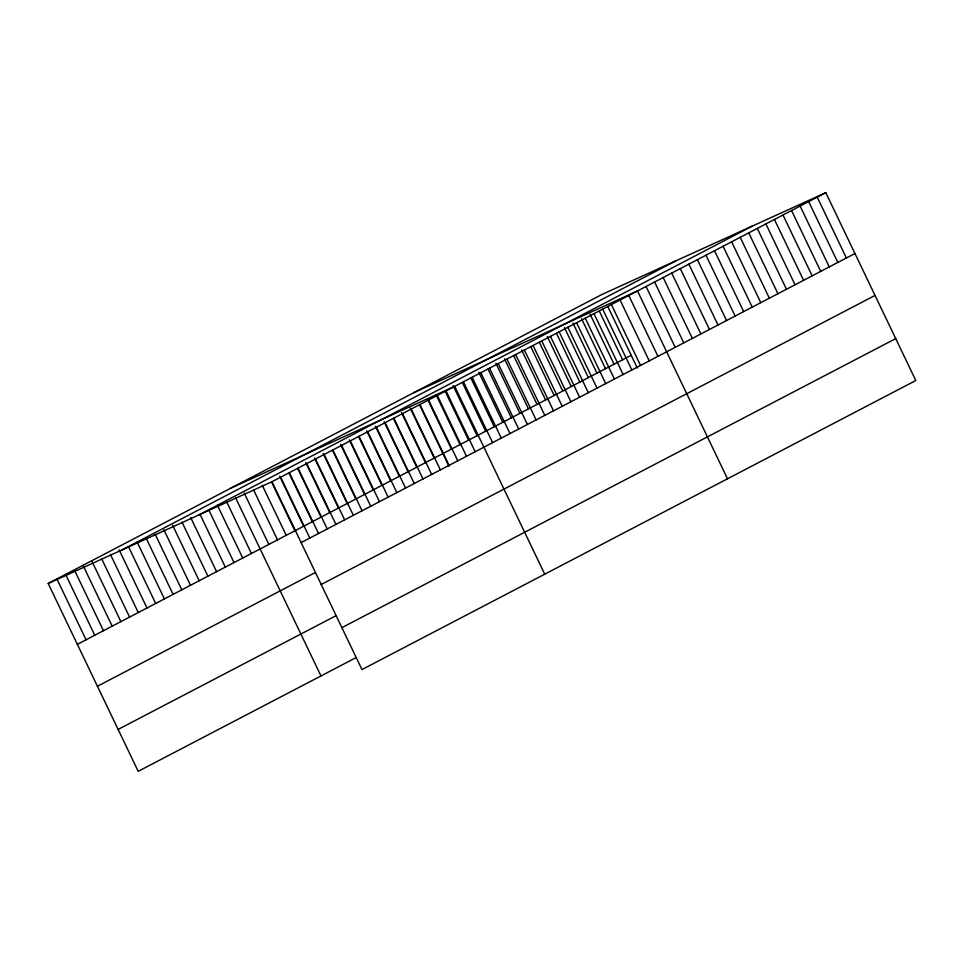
<?xml version="1.0" encoding="UTF-8"?>
<svg xmlns="http://www.w3.org/2000/svg" width="964" height="964" viewBox="0 0 964 964"><rect width="100%" height="100%" fill="white"/><g stroke="black" fill="none" stroke-linecap="round" stroke-linejoin="round"><path stroke-width="1.45" d="M355.776 657.773L138.201 771.333L48.2 583.485L602.03 294.43L825.799 192.667L915.8 380.515L361.97 669.57L271.969 481.723L825.799 192.667M122.042 549.902L675.872 260.846M198.126 515.306L751.956 226.251M77.361 644.338L631.191 355.282M301.117 542.575L854.948 253.52M97.436 686.248L315.011 572.688M321.205 584.485L875.035 295.43M118.126 729.423L335.701 615.863M341.883 627.66L895.725 338.605M413.725 392.709L637.493 290.947L727.495 478.795M230.962 488.097L454.731 386.335L544.732 574.183M48.2 583.485L271.969 481.723M817.243 197.138L846.392 257.99M808.676 201.609L837.837 262.461M800.12 206.067L829.269 266.92M791.565 210.538L820.713 271.39M782.997 215.008L812.158 275.861M774.441 219.467L803.602 280.319M765.886 223.937L795.035 284.79M757.318 228.408L786.479 289.26M748.763 232.878L777.924 293.731M740.207 237.337L769.356 298.189M731.64 241.807L760.801 302.66M723.084 246.278L752.245 307.13M714.529 250.748L743.678 311.589M705.973 255.207L735.122 316.059M697.406 259.678L726.567 320.53M688.85 264.148L717.999 325.001M680.295 268.607L709.444 329.459M671.727 273.077L700.888 333.93M663.172 277.548L692.333 338.4M654.616 282.018L683.765 342.871M646.049 286.477L675.21 347.329M628.793 295.49L657.942 356.343M620.093 300.033L649.242 360.885M611.381 304.576L640.542 365.428M607.862 306.6L637.276 367.971M602.681 309.119L631.842 369.971M599.307 311.059L622.624 359.741M593.981 313.662L623.13 374.514M590.101 314.18L614.068 364.211M585.281 318.204L614.429 379.057M581.533 318.65L605.513 368.682M576.568 322.747L605.729 383.6M572.978 323.109L596.945 373.14M567.868 327.29L597.029 388.143M564.422 327.579L588.389 377.611M559.168 331.833L588.317 392.685M556.505 333.399L579.834 382.081M550.468 336.376L579.617 397.228M547.299 336.508L571.278 386.552M541.756 340.919L570.917 401.759M539.394 342.328L562.711 391.01M533.056 345.449L562.217 406.302M530.827 346.799L554.155 395.481M524.356 349.992L553.505 410.845M521.62 349.92L545.6 399.952M515.656 354.535L544.805 415.388M513.716 355.74L537.032 404.422M506.944 359.078L536.105 419.93M504.509 358.849L528.477 408.881M498.243 363.621L527.404 424.473M495.942 363.32L519.921 413.351M489.543 368.164L518.692 429.016M488.037 369.14L511.354 417.822M480.843 372.707L509.992 433.559M478.831 372.249L502.798 422.28M472.131 377.249L501.292 438.102M470.914 378.069L494.243 426.751M463.431 381.792L492.592 442.645M462.358 382.539L485.675 431.221M453.152 385.648L477.12 435.692M446.031 390.878L475.18 451.73M445.235 391.468L468.564 440.15M437.319 395.421L466.48 456.273M436.029 394.589L460.009 444.621M428.618 399.964L457.779 460.816M427.474 399.06L451.441 449.091M419.918 404.506L449.067 465.359M419.557 404.868L448.971 466.251M411.218 409.049L440.367 469.902M410.206 408.061L434.186 458.093M402.506 413.592L431.667 474.445M401.506 412.604L425.473 462.636M393.806 418.135L422.967 478.988M393.457 418.497L416.773 467.178M385.106 422.678L414.255 483.53M384.106 421.69L408.073 471.721M376.406 427.221L405.555 488.073M375.394 426.233L399.373 476.264M367.694 431.764L396.855 492.616M366.694 430.775L390.661 480.807M358.994 436.306L388.155 497.159M358.644 436.668L381.961 485.35M350.293 440.849L379.442 501.702M349.293 439.861L373.261 489.893M341.593 445.38L370.742 506.233M340.581 444.404L364.561 494.436M332.881 449.923L362.042 510.775M332.532 450.296L355.849 498.978M324.181 454.466L353.342 515.318M323.181 453.49L347.148 503.521M315.481 459.009L344.63 519.861M314.481 458.033L338.448 508.064M306.781 463.551L335.93 524.404M305.769 462.575L329.748 512.607M298.069 468.094L327.23 528.947M297.719 468.468L321.036 517.15M289.369 472.637L318.53 533.49M289.019 473.011L312.336 521.693M280.669 477.18L309.818 538.033M279.668 476.204L303.636 526.236M271.607 482.096L294.936 530.778M262.256 485.278L286.224 535.321M253.556 489.82L277.524 539.864M244.205 493.014L268.823 544.407M235.505 497.557L320.964 675.945M226.793 502.099L251.411 553.481M217.442 505.293L242.711 558.023M208.742 509.836L234.011 562.566M200.042 514.378L225.311 567.109M190.691 517.56L216.599 571.652M181.991 522.102L207.899 576.195M172.64 525.296L199.199 580.738M163.928 529.839L190.498 585.281M155.228 534.381L181.798 589.823M146.528 538.924L173.086 594.366M137.177 542.117L164.386 598.909M128.477 546.66L155.686 603.452M119.126 549.841L146.986 607.995M110.414 554.384L138.274 612.538M101.714 558.927L129.574 617.081M91.713 560.771L120.874 621.623M83.012 565.314L112.173 626.166M74.963 571.206L103.461 630.709M65.6 574.399L94.761 635.252M56.9 578.942L86.061 639.795"/></g></svg>
